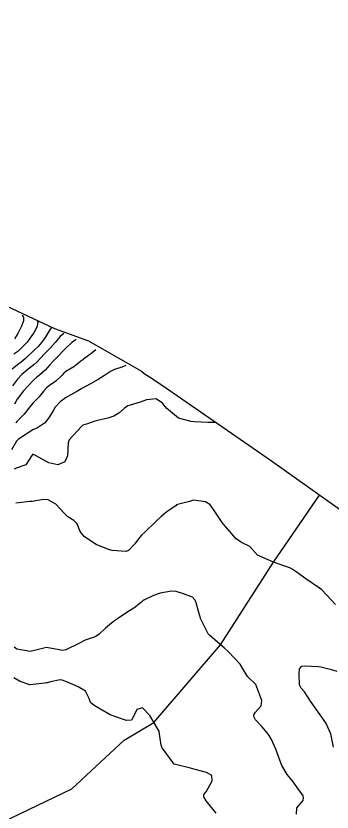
# Model space of a CAD drawing. Header units: metres. Extents: x 292545 to 299085, y 7450245 to 7463078.
# Drawn here: x 296524.3 to 296563.4, y 7461701.5 to 7461800 of the extents above; entities that cross this region are included whole.
import ezdxf

# ---------------------------------------------------------------- set-up
doc = ezdxf.new("R2010")
doc.units = ezdxf.units.M
for name, color, linetype in [('Area', 45, 'Continuous'), ('Curvas de Nivel 1m', 11, 'Continuous'), ('Curvas de Nivel 5m', 15, 'Continuous'), ('Hidrografia', 140, 'Continuous'), ('Vias Primárias', 230, 'Continuous')]:
    doc.layers.add(name, color=color, linetype=linetype)

msp = doc.modelspace()

# ---------------------------------------------------------------- linework, layer by layer
at = {"layer": 'Area'}
msp.add_polyline3d([(296443.345, 7461800.042, 698.69), (296452.188, 7461795.746, 677.53), (296454.878, 7461794.795, 678.119), (296458.154, 7461793.368, 678.01), (296469.103, 7461788.367, 668.031), (296474.703, 7461785.393, 682.1), (296477.223, 7461784.392, 679.929), (296479.154, 7461783.621, 672.429), (296481.712, 7461782.625, 682.158), (296485.434, 7461781.306, 672.86), (296495.919, 7461776.114, 673.181), (296506.974, 7461771.054, 676.36), (296515.18, 7461767.848, 674.42), (296529.041, 7461761.365, 676.889), (296533.235, 7461759.833, 682.531), (296539.82, 7461756.058, 661.054), (296540.158, 7461755.799, 661.894), (296541.12, 7461755.17, 667.023), (296543.211, 7461753.765, 665.764), (296555.921, 7461744.954, 659.654), (296564.462, 7461738.9, 662.073)], dxfattribs=at)
at = {"layer": 'Curvas de Nivel 1m', "flags": 128}
for points, elevation in [([(296525.023, 7461763.06), (296525.212, 7461762.754), (296525.217, 7461762.299), (296524.958, 7461761.653), (296524.509, 7461760.745), (296524.095, 7461760.068)], 667), ([(296526.893, 7461762.28), (296526.965, 7461762.147), (296526.904, 7461761.626), (296526.777, 7461761.361), (296526.506, 7461760.892), (296525.646, 7461759.643), (296524.481, 7461758.496), (296523.987, 7461758.155)], 666), ([(296530.203, 7461760.74), (296529.742, 7461760.35), (296529.111, 7461759.601), (296528.486, 7461758.903), (296527.839, 7461758.257), (296527.253, 7461757.622), (296526.877, 7461757.215), (296526.461, 7461756.848), (296525.791, 7461756.302), (296525.008, 7461755.652), (296524.437, 7461755.083), (296523.831, 7461754.263)], 664), ([(296531.703, 7461759.97), (296531.154, 7461759.573), (296530.487, 7461758.952), (296529.168, 7461757.603), (296528.817, 7461757.258), (296528.461, 7461756.845), (296527.882, 7461756.185), (296527.219, 7461755.622), (296526.788, 7461755.278), (296526.436, 7461754.937), (296525.184, 7461753.649), (296524.413, 7461752.62), (296524.075, 7461751.995)], 663), ([(296534.153, 7461758.71), (296533.683, 7461758.345), (296532.642, 7461757.558), (296532.542, 7461757.489), (296532.471, 7461757.435), (296531.424, 7461756.61), (296530.449, 7461756.02), (296530.205, 7461755.834), (296529.982, 7461755.595), (296529.21, 7461754.827), (296528.43, 7461754.294), (296528.042, 7461753.999), (296527.695, 7461753.617), (296527.126, 7461752.913), (296526.408, 7461752.17), (296525.963, 7461751.637), (296525.284, 7461750.752), (296524.375, 7461749.823), (296524.298, 7461749.737), (296524.228, 7461749.661)], 662), ([(296537.883, 7461756.79), (296537.382, 7461756.578), (296536.454, 7461756.258), (296535.957, 7461756.01), (296535.214, 7461755.528), (296534.438, 7461755.047), (296533.478, 7461754.504), (296532.427, 7461753.934), (296531.794, 7461753.569), (296530.415, 7461752.757), (296529.73, 7461752.277), (296529.128, 7461751.603), (296528.852, 7461751.15), (296528.384, 7461750.37), (296528.065, 7461749.926), (296527.792, 7461749.616), (296526.934, 7461749.057), (296526.365, 7461748.814), (296524.574, 7461747.657), (296524.35, 7461747.394), (296523.691, 7461746.315)], 661), ([(296563.828, 7461727.193), (296562.131, 7461728.987), (296561.87, 7461729.213), (296560.15, 7461730.384), (296558.955, 7461731.248), (296558.47, 7461731.559), (296558.167, 7461731.714), (296557.456, 7461731.981), (296556.174, 7461732.423), (296554.183, 7461733.3), (296553.232, 7461734.353), (296552.198, 7461734.865), (296551.538, 7461735.337), (296550.225, 7461736.847), (296549.816, 7461737.354), (296548.916, 7461738.694), (296548.46, 7461739.368), (296548.256, 7461739.573), (296547.748, 7461739.891), (296546.263, 7461740.092), (296545.748, 7461739.918), (296544.255, 7461739.552), (296544.166, 7461739.51), (296544.047, 7461739.422), (296542.979, 7461738.7), (296542.239, 7461738.088), (296541.583, 7461737.45), (296540.22, 7461736.156), (296539.867, 7461735.823), (296539.566, 7461735.476), (296538.977, 7461734.706), (296538.188, 7461733.858), (296537.928, 7461733.753), (296536.188, 7461733.875), (296535.737, 7461733.977), (296534.199, 7461734.626), (296532.733, 7461735.555), (296532.22, 7461736.241), (296531.827, 7461737.164), (296531.423, 7461737.572), (296530.693, 7461738.038), (296530.242, 7461738.474), (296529.182, 7461739.601), (296528.261, 7461740.126), (296527.677, 7461740.2), (296526.258, 7461739.956), (296525.971, 7461739.92), (296524.254, 7461739.749)], 659), ([(296559.019, 7461701.248), (296559.057, 7461702.001), (296559.82, 7461702.943), (296559.885, 7461703.239), (296559.827, 7461703.519), (296558.588, 7461705.249), (296558.252, 7461705.649), (296557.862, 7461706.13), (296557.184, 7461707.267), (296556.767, 7461708.394), (296556.465, 7461709.274), (296555.915, 7461710.497), (296555.611, 7461710.976), (296555.36, 7461711.288), (296554.709, 7461712.076), (296553.939, 7461712.911), (296553.722, 7461713.312), (296553.724, 7461713.535), (296553.951, 7461713.849), (296554.618, 7461714.638), (296554.718, 7461715.293), (296553.993, 7461717.3), (296552.945, 7461718.258), (296552.324, 7461719.325), (296552.02, 7461719.812), (296550.595, 7461721.344), (296550.048, 7461721.838), (296549.217, 7461722.525), (296548.222, 7461723.378), (296548.066, 7461723.562), (296547.145, 7461725.389), (296546.913, 7461726.2), (296546.591, 7461727.393), (296546.44, 7461727.719), (296546.12, 7461728.078), (296545.027, 7461728.508), (296544.127, 7461728.785), (296543.538, 7461728.84), (296542.124, 7461728.599), (296541.281, 7461728.299), (296540.115, 7461727.727), (296539.962, 7461727.624), (296539.801, 7461727.473), (296538.873, 7461726.715), (296538.101, 7461726.271), (296536.968, 7461725.507), (296536.453, 7461725.148), (296536.083, 7461724.889), (296535.343, 7461724.258), (296534.578, 7461723.535), (296534.296, 7461723.302), (296534.06, 7461723.203), (296532.849, 7461722.758), (296532.051, 7461722.355), (296530.438, 7461721.584), (296530.042, 7461721.515), (296529.598, 7461721.594), (296528.045, 7461721.858), (296527.057, 7461721.625), (296526.04, 7461721.36), (296524.378, 7461721.657), (296524.045, 7461721.892)], 658), ([(296563.576, 7461709.523), (296563.283, 7461711.196), (296562.692, 7461712.445), (296562.192, 7461713.208), (296561.948, 7461713.552), (296560.763, 7461715.222), (296559.984, 7461716.366), (296559.604, 7461716.85), (296559.403, 7461717.239), (296559.322, 7461718.556), (296559.363, 7461719.24), (296559.692, 7461719.56), (296560.019, 7461719.618), (296561.729, 7461719.501), (296562.017, 7461719.461), (296563.189, 7461719.198), (296564.011, 7461718.953)], 659), ([(296549.066, 7461701.361), (296547.825, 7461702.872), (296547.519, 7461703.383), (296547.549, 7461703.67), (296547.839, 7461703.988), (296548.583, 7461705.369), (296548.517, 7461706.028), (296547.863, 7461706.398), (296546.478, 7461706.783), (296545.868, 7461706.922), (296543.873, 7461707.42), (296542.389, 7461709.443), (296542.246, 7461709.785), (296542.008, 7461711.449), (296541.988, 7461711.513), (296541.925, 7461711.633), (296540.832, 7461713.461), (296539.957, 7461714.408), (296539.235, 7461714.196), (296538.89, 7461713.481), (296538.565, 7461712.855), (296537.936, 7461712.83), (296537.451, 7461713.01), (296535.943, 7461713.52), (296533.96, 7461714.677), (296533.488, 7461715.067), (296533.313, 7461715.55), (296532.873, 7461716.447), (296531.987, 7461716.99), (296530.646, 7461717.583), (296529.996, 7461717.824), (296529.733, 7461717.856), (296528.526, 7461717.605), (296528.108, 7461717.493), (296527.992, 7461717.489), (296527.852, 7461717.472), (296525.989, 7461717.251), (296524.804, 7461717.652), (296524, 7461718.116)], 657)]:
    msp.add_lwpolyline(points, dxfattribs=dict(at, elevation=elevation))
at = {"layer": 'Curvas de Nivel 5m', "flags": 128}
for points, elevation in [([(296528.703, 7461761.51), (296528.655, 7461761.464), (296528.509, 7461761.257), (296527.867, 7461760.249), (296527.432, 7461759.621), (296526.993, 7461759.12), (296526.483, 7461758.626), (296525.437, 7461757.646), (296524.923, 7461757.196), (296524.461, 7461756.854), (296523.795, 7461756.325)], 665), ([(296548.873, 7461749.71), (296548.026, 7461749.728), (296546.379, 7461749.81), (296545.947, 7461749.837), (296544.386, 7461750.272), (296542.952, 7461751.435), (296542.41, 7461752.122), (296541.618, 7461752.655), (296540.413, 7461752.52), (296539.66, 7461752.228), (296538.407, 7461751.857), (296538.136, 7461751.762), (296537.727, 7461751.497), (296537.021, 7461750.876), (296536.388, 7461750.516), (296535.66, 7461750.244), (296534.379, 7461749.953), (296534.042, 7461749.879), (296533.117, 7461749.553), (296532.561, 7461749.368), (296532.37, 7461749.234), (296530.841, 7461747.583), (296530.722, 7461747.21), (296530.655, 7461745.585), (296530.315, 7461744.83), (296529.44, 7461744.475), (296528.32, 7461744.741), (296526.698, 7461745.626), (296526.334, 7461745.788), (296526.241, 7461745.631), (296525.491, 7461744.467), (296524.309, 7461744.062), (296524.036, 7461743.933)], 660)]:
    msp.add_lwpolyline(points, dxfattribs=dict(at, elevation=elevation))
at = {"layer": 'Hidrografia'}
msp.add_lwpolyline([(296505.521, 7461671.924), (296504.374, 7461676.648), (296504.051, 7461680.3), (296509.593, 7461689.474), (296520.503, 7461699.259), (296531.191, 7461704.374), (296537.648, 7461710.378), (296541.352, 7461712.592), (296549.592, 7461722.203), (296556.174, 7461732.423), (296561.866, 7461740.74)], dxfattribs=at)
at = {"layer": 'Vias Primárias'}
for points in [[(296211.683, 7461646.797), (296258.11, 7461626.877), (296291.299, 7461614.233), (296330.84, 7461599.436), (296368.634, 7461585.448, -0.028434), (296390.594, 7461575.869, 0.000017), (296427.552, 7461557.182, 0.000726)], [(296424.649, 7461551.441, -0.000017), (296387.691, 7461570.128, 0.028434), (296366.401, 7461579.415), (296328.596, 7461593.407), (296289.026, 7461608.215), (296255.696, 7461620.913), (296209.136, 7461640.89)]]:
    msp.add_lwpolyline(points, format="xyb", dxfattribs=at)

doc.saveas('drawing.dxf')
